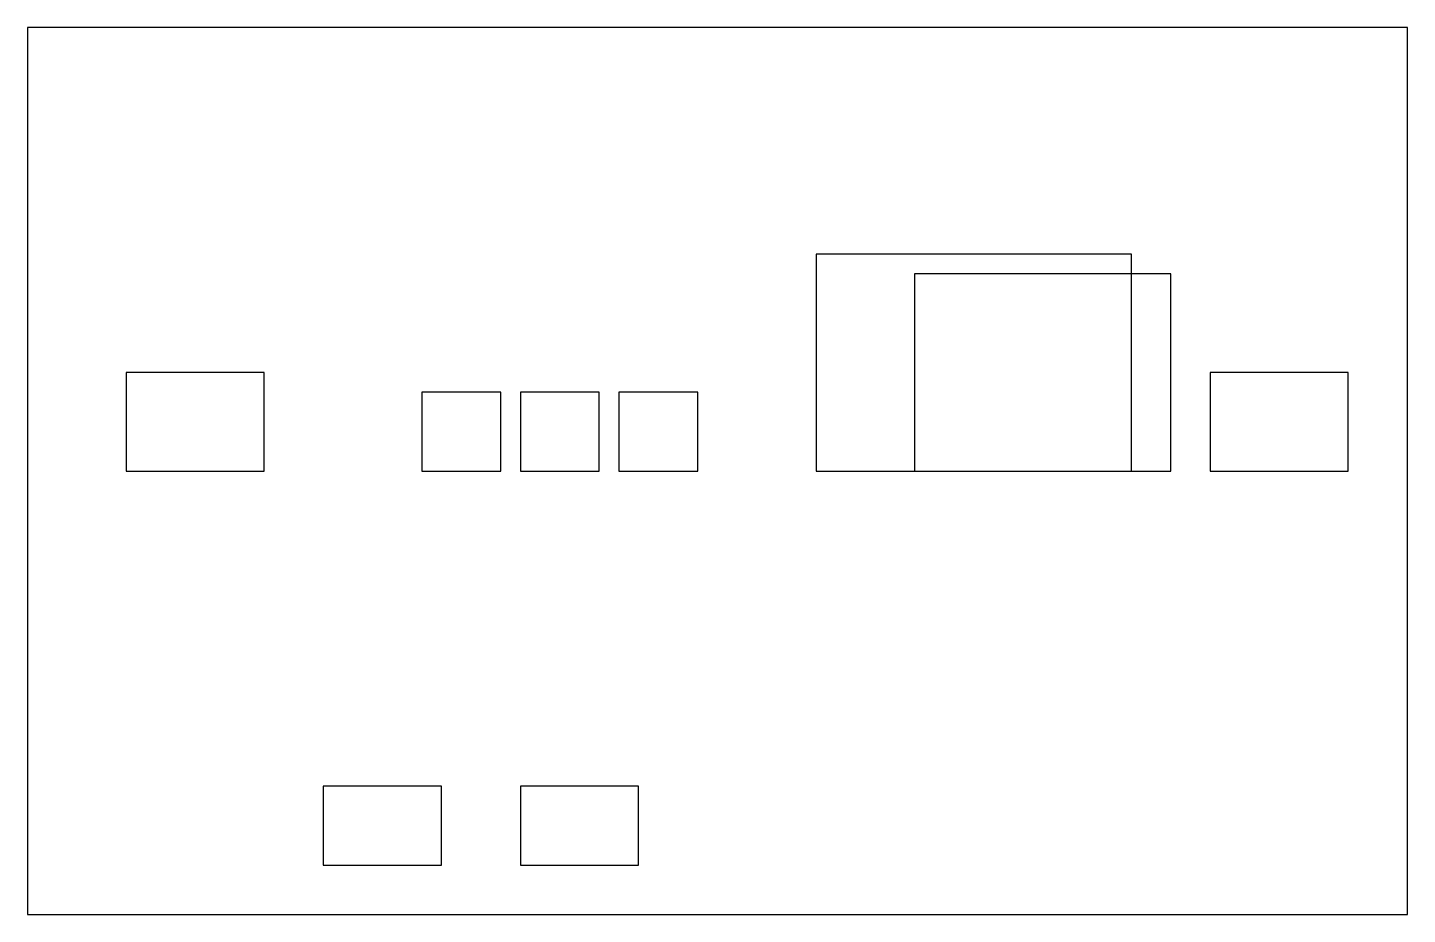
# Model space of a CAD drawing. Header units: millimetres. Extents: x 0 to 14000, y 0 to 9000.
import ezdxf

# ---------------------------------------------------------------- set-up
doc = ezdxf.new("R2010")
doc.units = ezdxf.units.MM

# ---------------------------------------------------------------- blocks, each defined once
blk = doc.blocks.new('ROBOT-01')
at = {"layer": 'EQUIP'}
blk.add_lwpolyline([(0, 0), (800, 0), (800, 800), (0, 800)], close=True, dxfattribs=at)
blk = doc.blocks.new('ROBOT-02')
at = {"layer": 'EQUIP'}
blk.add_lwpolyline([(0, 0), (800, 0), (800, 800), (0, 800)], close=True, dxfattribs=at)
blk = doc.blocks.new('ROBOT-03')
at = {"layer": 'EQUIP'}
blk.add_lwpolyline([(0, 0), (800, 0), (800, 800), (0, 800)], close=True, dxfattribs=at)
blk = doc.blocks.new('MACHINE-1')
at = {"layer": 'EQUIP'}
blk.add_lwpolyline([(0, 0), (3200, 0), (3200, 2200), (0, 2200)], close=True, dxfattribs=at)
blk = doc.blocks.new('MACHINE-2')
at = {"layer": 'EQUIP'}
blk.add_lwpolyline([(0, 0), (2600, 0), (2600, 2000), (0, 2000)], close=True, dxfattribs=at)
blk = doc.blocks.new('LOAD-FIXTURE')
at = {"layer": 'EQUIP'}
blk.add_lwpolyline([(0, 0), (1400, 0), (1400, 1000), (0, 1000)], close=True, dxfattribs=at)
blk = doc.blocks.new('UNLOAD-FIXTURE')
at = {"layer": 'EQUIP'}
blk.add_lwpolyline([(0, 0), (1400, 0), (1400, 1000), (0, 1000)], close=True, dxfattribs=at)
blk = doc.blocks.new('TROLLEY-01')
at = {"layer": 'EQUIP'}
blk.add_lwpolyline([(0, 0), (1200, 0), (1200, 800), (0, 800)], close=True, dxfattribs=at)
blk = doc.blocks.new('TROLLEY-02')
at = {"layer": 'EQUIP'}
blk.add_lwpolyline([(0, 0), (1200, 0), (1200, 800), (0, 800)], close=True, dxfattribs=at)

msp = doc.modelspace()

# ---------------------------------------------------------------- linework, layer by layer
at = {"layer": 'WPE-HALL'}
msp.add_lwpolyline([(0, 0), (14000, 0), (14000, 9000), (0, 9000)], close=True, dxfattribs=at)

# ---------------------------------------------------------------- block references
at = {"layer": 'EQUIP'}
for name, p in [('MACHINE-1', (8000, 4500)), ('MACHINE-2', (9000, 4500)), ('LOAD-FIXTURE', (1000, 4500)), ('UNLOAD-FIXTURE', (12000, 4500)), ('ROBOT-01', (4000, 4500)), ('ROBOT-02', (5000, 4500)), ('ROBOT-03', (6000, 4500)), ('TROLLEY-01', (3000, 500)), ('TROLLEY-02', (5000, 500))]:
    msp.add_blockref(name, p, dxfattribs=at)

doc.saveas('drawing.dxf')
